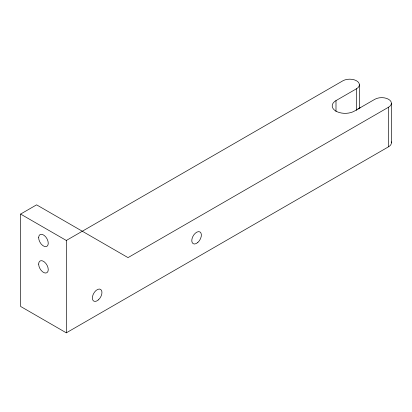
<?xml version="1.0" encoding="UTF-8"?>
<svg xmlns="http://www.w3.org/2000/svg" width="412" height="412" viewBox="0 0 412 412"><rect width="100%" height="100%" fill="white"/><g stroke="black" fill="none" stroke-linecap="round" stroke-linejoin="round"><path stroke-width="0.62" d="M357.832 109.103L360.155 107.764M20.6 214.075L36.596 204.841L128.019 257.618L388.562 107.197A9.697 5.598 0 0 0 388.562 99.282A9.697 5.598 0 0 0 374.848 99.282L354.279 111.158A12.927 7.462 0 0 1 335.996 111.158A12.927 7.462 0 0 1 335.996 100.6L356.565 88.724A9.697 5.598 0 0 0 356.565 80.809A9.697 5.598 0 0 0 342.851 80.809L66.311 240.464L20.6 214.075L20.6 306.44L66.311 332.834L388.562 146.785A9.697 5.598 0 0 0 391.251 141.852M391.4 103.237L391.4 142.825M388.562 107.197L388.562 146.785M359.403 84.764L359.403 108.387M356.565 88.724L356.565 110.431M335.996 100.6L335.996 111.456M66.311 240.464L66.311 332.834M197.822 242.462A6.788 3.919 -60 0 0 199.975 231.951A6.788 3.919 -60 0 0 191.946 239.068A6.788 3.919 -60 0 0 197.822 242.462M98.406 299.864A6.788 3.919 -60 0 0 100.559 289.348A6.788 3.919 -60 0 0 92.525 296.47A6.788 3.919 -60 0 0 98.406 299.864M38.656 264.087A6.788 3.919 60 0 0 45.856 273.043A6.788 3.919 60 0 0 45.856 263.443A6.788 3.919 60 0 0 38.656 264.087M38.656 237.693A6.788 3.919 60 0 0 45.856 246.649A6.788 3.919 60 0 0 45.856 237.055A6.788 3.919 60 0 0 38.656 237.693"/></g></svg>
